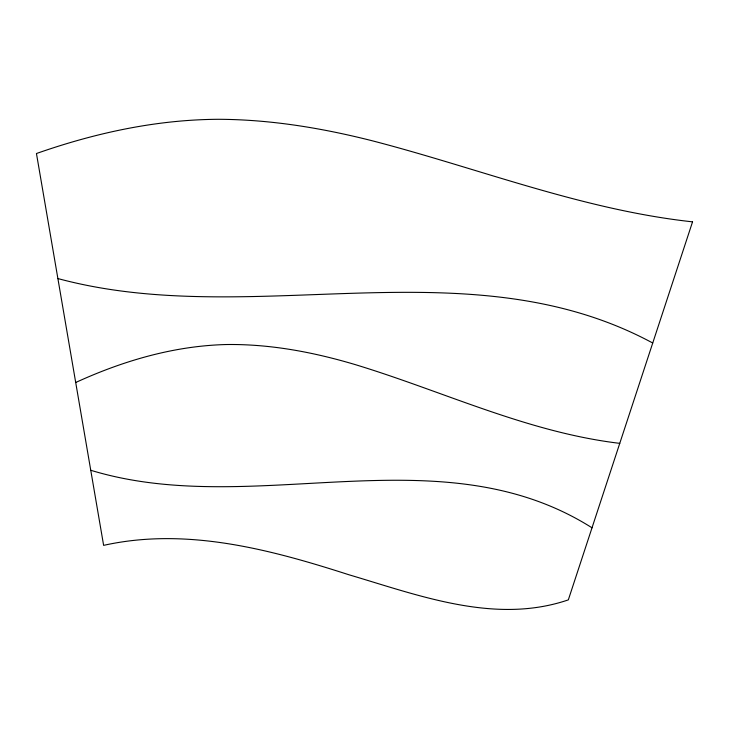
<?xml version="1.0" encoding="UTF-8"?>
<svg xmlns="http://www.w3.org/2000/svg" width="729" height="729" viewBox="0 0 729 729"><rect width="100%" height="100%" fill="white"/><g stroke="black" fill="none" stroke-linecap="round" stroke-linejoin="round"><path stroke-width="1.09" d="M75.707 382.497C123.174 360.773 174.195 345.774 226.655 344.525C270.177 343.979 313.251 352.134 354.85 364.491C442.986 391.191 527.468 432.333 619.768 443.35M57.883 278.56C252.48 331.012 467.991 243.395 652.737 343.013M90.751 470.269C253.965 520.05 439.651 431.44 592.012 527.805M692.55 221.844L568.328 599.876C495.283 624.808 419.066 595.475 348.799 574.725C270.222 549.429 186.278 526.967 103.627 545.365L36.45 153.518C94.952 132.997 156.27 119.611 218.454 119.292C270.213 119.492 321.516 127.967 371.599 140.615C478.415 168.189 582.189 209.797 692.55 221.844"/></g></svg>
